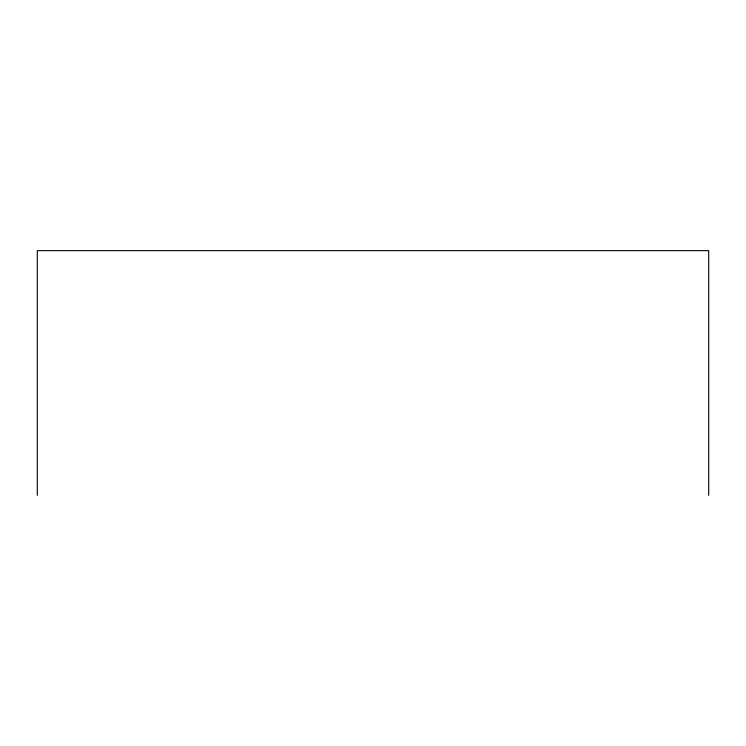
<?xml version="1.0" encoding="UTF-8"?>
<svg xmlns="http://www.w3.org/2000/svg" width="746" height="746" viewBox="0 0 746 746"><rect width="100%" height="100%" fill="white"/><g stroke="black" fill="none" stroke-linecap="round" stroke-linejoin="round"><path stroke-width="1.12" d="M708.7 495.335L708.7 250.665L37.3 250.665L37.3 495.335"/></g></svg>
